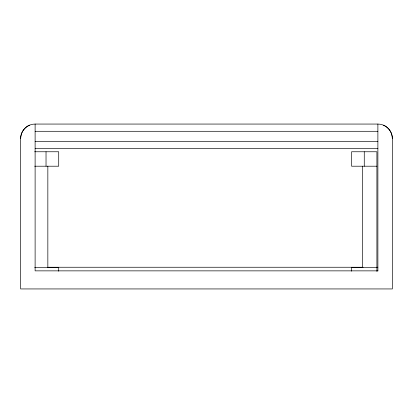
<?xml version="1.0" encoding="UTF-8"?>
<svg xmlns="http://www.w3.org/2000/svg" width="413" height="413" viewBox="0 0 413 413"><rect width="100%" height="100%" fill="white"/><g stroke="black" fill="none" stroke-linecap="round" stroke-linejoin="round"><path stroke-width="0.62" d="M383.424 125.16C388.7 127.354 392.365 132.805 392.35 138.525L392.35 288.94L20.65 288.94L20.65 138.525C20.635 132.805 24.3 127.354 29.576 125.16M20.65 138.525A14.465 14.465 0 0 1 35.115 124.06L377.885 124.06A14.465 14.465 0 0 1 392.35 138.525M35.115 131.293L377.885 131.293M35.115 141.401L377.885 141.401M35.115 148.634L377.885 148.634M34.661 151.762L58.713 151.762L58.713 166.207L34.656 166.207M376.899 166.207L351.587 166.207L351.587 151.762L376.899 151.762L376.899 271.418M47.98 267.247L363.104 267.247M376.599 267.247L377.885 267.247M34.656 267.495L58.713 267.495L58.713 271.202M376.899 267.495L351.587 267.495L351.587 271.202M377.885 270.861L35.115 270.861L35.115 124.06M377.885 124.06L377.885 271.016M364.266 151.762L364.266 166.207M362.454 166.207L362.454 267.495M47.841 166.207L47.841 267.495M46.029 151.762L46.029 166.207"/></g></svg>
